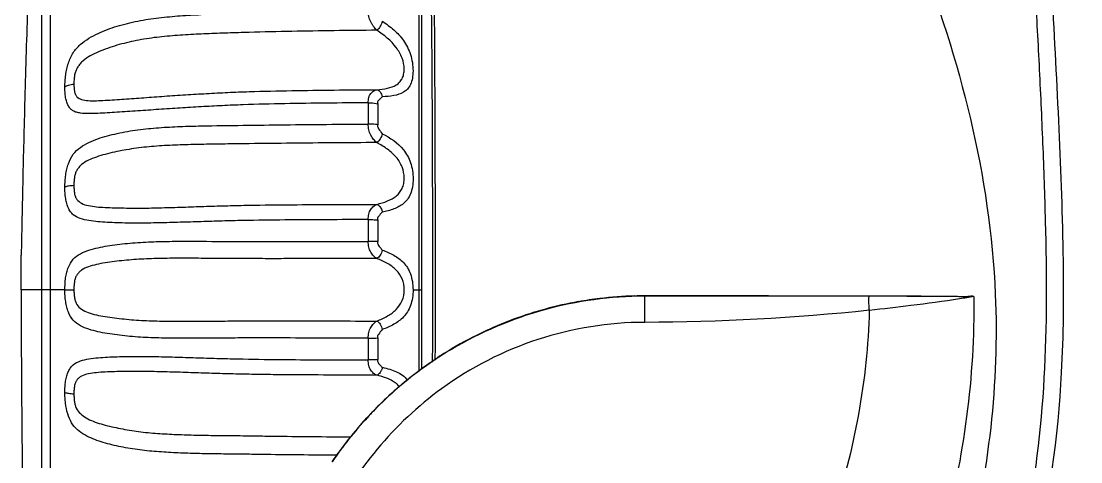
# Model space of a CAD drawing. Header units: millimetres. Extents: x 4086 to 8300, y 123 to 1549.
# Drawn here: x 7586.18 to 7607.21, y 1069.77 to 1078.51 of the extents above; entities that cross this region are included whole.
import ezdxf

# ---------------------------------------------------------------- set-up
doc = ezdxf.new("R2010")
doc.units = ezdxf.units.MM
doc.layers.add('00_COMPONENTS', color=7, linetype='Continuous')

msp = doc.modelspace()

# ---------------------------------------------------------------- linework, layer by layer
at = {"layer": '00_COMPONENTS', "color": 7, "linetype": 'Continuous'}
for p, q in [((7594.122, 1085.241), (7594.122, 1071.597)), ((7594.122, 1084.623), (7594.122, 1073.181)), ((7586.581, 1083.443), (7586.581, 1062.176)), ((7586.755, 1083.16), (7586.755, 1061.136)), ((7594.074, 1079.959), (7594.074, 1073.181)), ((7593.066, 1076.888), (7593.066, 1076.466)), ((7593.255, 1076.871), (7593.255, 1076.451)), ((7593.066, 1074.571), (7593.066, 1074.139)), ((7593.255, 1074.565), (7593.255, 1074.134)), ((7586.179, 1073.181), (7586.179, 1073.864)), ((7587.045, 1073.181), (7586.179, 1073.181)), ((7587.045, 1073.18), (7587.224, 1073.18)), ((7593.956, 1073.181), (7594.122, 1073.181)), ((7594.073, 1073.181), (7594.073, 1071.56)), ((7594.122, 1073.181), (7594.122, 1071.597)), ((7598.554, 1072.533), (7598.554, 1073.058)), ((7603.121, 1073.05), (7603.014, 1073.05)), ((7603.757, 1073.049), (7603.121, 1073.05)), ((7593.066, 1072.22), (7593.066, 1071.788)), ((7593.255, 1072.224), (7593.255, 1071.794))]:
    msp.add_line(p, q, dxfattribs=at)
for centre, radius, start, end in [((7598.554, 1065.548), 7.503, 90.0012, 120.7654), ((7598.547, 1065.576), 7.482, 96.7971, 100.0414), ((7598.549, 1065.553), 7.506, 91.5053, 96.7962), ((7598.548, 1065.585), 7.473, 89.9599, 91.5038), ((7597.183, -1456.004), 2529.063, 89.831716, 89.968954), ((7598.548, 1065.567), 7.491, 105.1804, 108.2934), ((7598.55, 1065.558), 7.501, 100.0439, 105.1795), ((7598.552, 1065.555), 7.504, 108.2952, 113.6146), ((7598.546, 1065.57), 7.487, 113.6162, 116.3077), ((7598.558, 1065.546), 7.514, 116.3101, 122.0585), ((7598.556, 1065.545), 7.507, 120.7646, 124.105), ((7598.557, 1065.544), 7.508, 124.1067, 129.461), ((7598.535, 1065.582), 7.469, 124.1325, 124.7935), ((7598.525, 1065.597), 7.45, 123.5086, 124.1325), ((7598.543, 1065.57), 7.486, 122.0596, 123.621), ((7598.571, 1065.532), 7.53, 126.382, 134.5517), ((7598.55, 1065.56), 7.495, 124.794, 126.381), ((7598.556, 1065.545), 7.507, 129.4634, 134.5405), ((7598.525, 1065.58), 7.464, 134.5606, 135.7718), ((7598.54, 1065.566), 7.484, 135.7723, 137.3455), ((7598.555, 1065.547), 7.505, 134.542, 137.1702), ((7598.561, 1065.546), 7.513, 137.3474, 145.8136), ((7598.56, 1065.543), 7.511, 137.1762, 145.7846)]:
    msp.add_arc(centre, radius, start, end, dxfattribs=at)
for centre, major_axis, ratio, start_param, end_param in [((7594.147, 1073.138), (0.007, 11.5), 0.017455, 4.590979, 5.604751), ((7598.554, 1064.276), (5.692, -6.643), 0.735237, 2.864992, 2.867203)]:
    msp.add_ellipse(centre, major_axis=major_axis, ratio=ratio, start_param=start_param, end_param=end_param, dxfattribs=at)
for points, knots in [([(7594.625, 1091.68), (7595.142, 1091.668), (7595.955, 1091.311), (7596.911, 1090.6), (7598.029, 1089.568), (7599.43, 1087.93), (7601.692, 1084.697), (7604.269, 1079.876), (7605.411, 1075.429), (7605.513, 1073.094)], [0, 0, 0, 0, 0.069069, 0.111896, 0.160283, 0.271853, 0.399549, 0.687413, 1, 1, 1, 1]), ([(7603.964, 1062.84), (7604.436, 1063.69), (7605.3, 1065.478), (7606.183, 1068.371), (7606.55, 1071.435), (7606.534, 1074.019), (7606.461, 1076.088), (7606.389, 1077.64), (7606.305, 1079.19), (7606.234, 1080.482), (7606.176, 1081.516), (7606.145, 1082.291), (7606.11, 1083.067), (7606.054, 1083.841), (7606.068, 1084.617), (7606.285, 1085.6), (7607.051, 1086.59), (7608.284, 1087.297), (7609.647, 1087.632), (7611.054, 1087.694), (7612.483, 1087.674), (7613.935, 1087.68), (7615.904, 1087.679), (7619.41, 1087.68), (7624.47, 1087.68), (7628.535, 1087.678), (7630.579, 1087.678)], [0, 0, 0, 0, 0.060577, 0.123404, 0.18756, 0.252068, 0.284333, 0.316594, 0.348851, 0.381105, 0.397233, 0.413364, 0.429489, 0.44561, 0.461765, 0.477698, 0.507592, 0.53629, 0.565003, 0.594177, 0.623897, 0.654095, 0.684662, 0.746619, 0.872585, 1, 1, 1, 1]), ([(7606.797, 1085.772), (7606.699, 1085.611), (7606.529, 1085.245), (7606.417, 1084.647), (7606.387, 1084.052), (7606.441, 1083.317), (7606.467, 1082.442), (7606.542, 1080.961), (7606.641, 1078.938), (7606.78, 1076.392), (7606.873, 1073.889), (7606.854, 1070.995), (7606.579, 1068.974), (7606.272, 1067.726)], [0, 0, 0, 0, 0.031051, 0.065924, 0.099843, 0.129283, 0.187521, 0.244484, 0.3742, 0.522004, 0.665705, 0.787757, 1, 1, 1, 1]), ([(7594.398, 1071.804), (7594.404, 1074.363), (7594.392, 1078.875), (7594.344, 1083.387), (7594.293, 1085.338)], [0, 0, 0, 0, 0.567296, 1, 1, 1, 1]), ([(7586.507, 1083.563), (7586.506, 1083.555), (7586.506, 1083.524), (7586.501, 1083.456), (7586.495, 1083.342), (7586.487, 1083.184), (7586.477, 1082.984), (7586.459, 1082.636), (7586.434, 1082.111), (7586.401, 1081.386), (7586.368, 1080.557), (7586.334, 1079.656), (7586.291, 1078.413), (7586.256, 1077.194), (7586.226, 1076.048), (7586.209, 1075.322), (7586.196, 1074.728), (7586.187, 1074.288), (7586.183, 1074.017), (7586.179, 1073.895), (7586.179, 1073.864)], [0, 0, 0, 0, 0.002365, 0.009479, 0.021253, 0.037573, 0.058326, 0.083335, 0.145192, 0.220874, 0.307492, 0.401697, 0.499763, 0.691966, 0.778579, 0.854308, 0.91629, 0.962233, 0.990469, 1, 1, 1, 1]), ([(7587.045, 1077.205), (7587.045, 1077.224), (7587.047, 1077.263), (7587.051, 1077.341), (7587.06, 1077.441), (7587.081, 1077.559), (7587.115, 1077.672), (7587.156, 1077.781), (7587.224, 1077.913), (7587.346, 1078.05), (7587.519, 1078.17), (7587.701, 1078.266), (7587.889, 1078.344), (7588.151, 1078.431), (7588.492, 1078.517), (7588.911, 1078.577), (7589.332, 1078.616), (7589.889, 1078.647), (7590.583, 1078.669), (7591.413, 1078.689), (7592.24, 1078.704), (7592.791, 1078.71), (7593.066, 1078.713)], [0, 0, 0, 0, 0.008449, 0.017113, 0.034939, 0.052775, 0.070272, 0.087582, 0.104381, 0.136382, 0.167611, 0.197883, 0.227664, 0.258001, 0.320731, 0.383673, 0.446215, 0.508406, 0.632014, 0.754983, 0.877615, 1, 1, 1, 1]), ([(7593.235, 1078.326), (7593.213, 1078.349), (7593.181, 1078.388), (7593.144, 1078.445), (7593.104, 1078.509), (7593.08, 1078.582), (7593.067, 1078.657), (7593.068, 1078.695), (7593.066, 1078.713)], [0, 0, 0, 0, 0.222791, 0.345426, 0.473652, 0.738927, 0.871759, 1, 1, 1, 1]), ([(7593.344, 1078.506), (7593.338, 1078.471), (7593.31, 1078.404), (7593.264, 1078.347), (7593.235, 1078.326)], [0, 0, 0, 0, 0.506061, 1, 1, 1, 1]), ([(7593.344, 1078.506), (7593.425, 1078.454), (7593.58, 1078.341), (7593.783, 1078.124), (7593.897, 1077.894), (7593.946, 1077.686), (7593.96, 1077.527), (7593.948, 1077.38), (7593.913, 1077.255), (7593.85, 1077.158), (7593.741, 1077.071), (7593.566, 1077.023), (7593.422, 1077.011), (7593.345, 1077.006)], [0, 0, 0, 0, 0.135708, 0.268251, 0.413893, 0.491528, 0.567615, 0.637476, 0.698264, 0.749722, 0.796624, 0.890784, 1, 1, 1, 1]), ([(7593.235, 1078.326), (7592.954, 1078.324), (7592.391, 1078.319), (7591.547, 1078.305), (7590.843, 1078.288), (7590.28, 1078.272), (7589.859, 1078.257), (7589.44, 1078.238), (7589.025, 1078.206), (7588.617, 1078.156), (7588.223, 1078.073), (7587.908, 1077.978), (7587.673, 1077.884), (7587.512, 1077.803), (7587.396, 1077.716), (7587.324, 1077.633), (7587.282, 1077.567), (7587.251, 1077.498), (7587.235, 1077.422), (7587.228, 1077.355), (7587.226, 1077.3), (7587.224, 1077.273), (7587.224, 1077.26)], [0, 0, 0, 0, 0.131205, 0.262362, 0.393755, 0.45952, 0.525095, 0.590316, 0.655098, 0.7192, 0.781775, 0.842783, 0.872125, 0.900094, 0.926422, 0.939206, 0.951322, 0.962491, 0.974504, 0.987476, 0.993884, 1, 1, 1, 1]), ([(7593.235, 1077.147), (7593.308, 1077.153), (7593.441, 1077.168), (7593.599, 1077.219), (7593.692, 1077.293), (7593.744, 1077.366), (7593.774, 1077.456), (7593.788, 1077.596), (7593.749, 1077.784), (7593.583, 1078.071), (7593.38, 1078.232), (7593.235, 1078.326)], [0, 0, 0, 0, 0.125172, 0.229687, 0.278404, 0.327745, 0.381001, 0.43922, 0.567412, 0.704073, 1, 1, 1, 1]), ([(7587.045, 1077.205), (7587.067, 1077.221), (7587.127, 1077.245), (7587.189, 1077.256), (7587.224, 1077.26)], [0, 0, 0, 0, 0.429688, 1, 1, 1, 1]), ([(7593.066, 1076.888), (7592.791, 1076.887), (7592.24, 1076.882), (7591.413, 1076.87), (7590.722, 1076.855), (7590.168, 1076.831), (7589.75, 1076.809), (7589.332, 1076.784), (7588.912, 1076.756), (7588.563, 1076.731), (7588.286, 1076.712), (7588.085, 1076.699), (7587.891, 1076.687), (7587.704, 1076.678), (7587.526, 1076.673), (7587.383, 1076.676), (7587.278, 1076.697), (7587.21, 1076.724), (7587.154, 1076.768), (7587.111, 1076.828), (7587.08, 1076.905), (7587.059, 1076.996), (7587.049, 1077.079), (7587.046, 1077.15), (7587.046, 1077.187), (7587.045, 1077.205)], [0, 0, 0, 0, 0.129088, 0.258404, 0.388121, 0.453204, 0.518531, 0.584128, 0.649963, 0.715739, 0.748253, 0.779979, 0.810387, 0.839465, 0.867617, 0.894237, 0.906324, 0.917506, 0.928188, 0.939333, 0.951922, 0.966562, 0.982853, 0.99133, 1, 1, 1, 1]), ([(7587.224, 1077.26), (7587.223, 1077.247), (7587.227, 1077.221), (7587.229, 1077.172), (7587.234, 1077.115), (7587.25, 1077.055), (7587.292, 1076.991), (7587.385, 1076.944), (7587.519, 1076.928), (7587.676, 1076.928), (7587.913, 1076.94), (7588.227, 1076.964), (7588.62, 1076.989), (7589.026, 1077.02), (7589.44, 1077.047), (7589.859, 1077.072), (7590.28, 1077.094), (7590.843, 1077.116), (7591.547, 1077.13), (7592.391, 1077.142), (7592.954, 1077.145), (7593.235, 1077.147)], [0, 0, 0, 0, 0.006283, 0.012481, 0.023789, 0.033477, 0.04207, 0.059684, 0.081335, 0.106923, 0.134993, 0.19524, 0.258529, 0.324252, 0.391016, 0.458337, 0.526014, 0.593862, 0.729408, 0.864679, 1, 1, 1, 1]), ([(7593.066, 1076.888), (7593.066, 1076.923), (7593.071, 1076.974), (7593.091, 1077.037), (7593.116, 1077.073), (7593.145, 1077.101), (7593.182, 1077.131), (7593.214, 1077.144), (7593.235, 1077.147)], [0, 0, 0, 0, 0.313896, 0.45284, 0.581938, 0.701755, 0.809817, 1, 1, 1, 1]), ([(7593.235, 1077.147), (7593.263, 1077.144), (7593.303, 1077.114), (7593.332, 1077.058), (7593.342, 1077.024), (7593.345, 1077.006)], [0, 0, 0, 0, 0.435952, 0.70662, 1, 1, 1, 1]), ([(7593.345, 1077.006), (7593.329, 1076.991), (7593.303, 1076.968), (7593.271, 1076.936), (7593.252, 1076.911), (7593.252, 1076.888), (7593.254, 1076.877), (7593.255, 1076.871)], [0, 0, 0, 0, 0.378534, 0.605142, 0.793275, 0.893517, 1, 1, 1, 1]), ([(7593.066, 1076.888), (7593.083, 1076.888), (7593.146, 1076.887), (7593.21, 1076.88), (7593.255, 1076.87)], [0, 0, 0, 0, 0.266211, 1, 1, 1, 1]), ([(7587.045, 1075.218), (7587.045, 1075.238), (7587.047, 1075.277), (7587.051, 1075.356), (7587.06, 1075.455), (7587.08, 1075.571), (7587.124, 1075.711), (7587.198, 1075.871), (7587.348, 1076.011), (7587.521, 1076.105), (7587.702, 1076.178), (7587.89, 1076.235), (7588.153, 1076.298), (7588.494, 1076.358), (7588.912, 1076.397), (7589.332, 1076.419), (7589.889, 1076.434), (7590.583, 1076.442), (7591.413, 1076.452), (7592.24, 1076.461), (7592.791, 1076.464), (7593.066, 1076.466)], [0, 0, 0, 0, 0.008842, 0.017795, 0.035875, 0.053539, 0.070431, 0.102077, 0.131713, 0.161277, 0.190497, 0.219658, 0.249653, 0.312275, 0.375654, 0.438864, 0.501818, 0.627046, 0.751663, 0.875952, 1, 1, 1, 1]), ([(7593.255, 1076.451), (7593.241, 1076.453), (7593.179, 1076.463), (7593.115, 1076.467), (7593.066, 1076.466)], [0, 0, 0, 0, 0.22235, 1, 1, 1, 1]), ([(7593.235, 1076.099), (7593.212, 1076.117), (7593.181, 1076.151), (7593.143, 1076.203), (7593.104, 1076.262), (7593.08, 1076.334), (7593.067, 1076.409), (7593.068, 1076.447), (7593.066, 1076.466)], [0, 0, 0, 0, 0.211178, 0.329966, 0.456185, 0.723786, 0.862486, 1, 1, 1, 1]), ([(7593.255, 1076.451), (7593.254, 1076.444), (7593.252, 1076.43), (7593.254, 1076.403), (7593.286, 1076.349), (7593.319, 1076.307), (7593.344, 1076.275)], [0, 0, 0, 0, 0.099639, 0.204982, 0.402721, 1, 1, 1, 1]), ([(7593.344, 1076.275), (7593.338, 1076.239), (7593.312, 1076.172), (7593.264, 1076.116), (7593.235, 1076.099)], [0, 0, 0, 0, 0.524231, 1, 1, 1, 1]), ([(7593.344, 1076.275), (7593.501, 1076.194), (7593.741, 1076.039), (7593.899, 1075.743), (7593.947, 1075.542), (7593.961, 1075.381), (7593.948, 1075.225), (7593.912, 1075.086), (7593.85, 1074.972), (7593.745, 1074.86), (7593.571, 1074.773), (7593.423, 1074.735), (7593.345, 1074.717)], [0, 0, 0, 0, 0.246625, 0.381991, 0.457451, 0.53432, 0.607969, 0.674907, 0.733519, 0.786596, 0.88786, 1, 1, 1, 1]), ([(7593.235, 1076.099), (7592.954, 1076.097), (7592.391, 1076.095), (7591.547, 1076.086), (7590.843, 1076.078), (7590.28, 1076.071), (7589.859, 1076.065), (7589.44, 1076.057), (7589.026, 1076.04), (7588.618, 1076.01), (7588.287, 1075.962), (7588.032, 1075.911), (7587.848, 1075.868), (7587.674, 1075.816), (7587.514, 1075.754), (7587.396, 1075.683), (7587.324, 1075.609), (7587.281, 1075.55), (7587.25, 1075.484), (7587.235, 1075.409), (7587.228, 1075.342), (7587.226, 1075.287), (7587.224, 1075.259), (7587.224, 1075.245)], [0, 0, 0, 0, 0.132326, 0.264594, 0.397084, 0.46339, 0.529492, 0.595207, 0.660401, 0.724731, 0.78712, 0.817569, 0.847349, 0.875986, 0.902957, 0.927907, 0.939894, 0.951306, 0.962049, 0.973918, 0.987035, 0.993629, 1, 1, 1, 1]), ([(7593.235, 1074.874), (7593.309, 1074.891), (7593.445, 1074.929), (7593.601, 1075.012), (7593.692, 1075.105), (7593.744, 1075.19), (7593.774, 1075.288), (7593.787, 1075.433), (7593.752, 1075.621), (7593.651, 1075.784), (7593.544, 1075.894), (7593.417, 1075.996), (7593.31, 1076.059), (7593.235, 1076.099)], [0, 0, 0, 0, 0.128559, 0.240357, 0.294324, 0.349206, 0.407175, 0.468318, 0.595507, 0.723873, 0.789238, 0.855803, 1, 1, 1, 1]), ([(7587.224, 1075.245), (7587.189, 1075.243), (7587.129, 1075.238), (7587.069, 1075.227), (7587.045, 1075.218)], [0, 0, 0, 0, 0.583898, 1, 1, 1, 1]), ([(7593.066, 1074.571), (7592.791, 1074.571), (7592.24, 1074.569), (7591.413, 1074.564), (7590.722, 1074.557), (7590.168, 1074.543), (7589.75, 1074.53), (7589.332, 1074.517), (7588.912, 1074.506), (7588.563, 1074.499), (7588.286, 1074.502), (7588.085, 1074.507), (7587.891, 1074.514), (7587.704, 1074.527), (7587.524, 1074.549), (7587.355, 1074.583), (7587.227, 1074.646), (7587.153, 1074.727), (7587.111, 1074.803), (7587.081, 1074.892), (7587.06, 1074.993), (7587.05, 1075.084), (7587.046, 1075.16), (7587.046, 1075.199), (7587.045, 1075.218)], [0, 0, 0, 0, 0.127565, 0.25535, 0.38351, 0.44779, 0.512288, 0.577026, 0.641965, 0.706816, 0.738875, 0.770171, 0.800193, 0.828971, 0.857002, 0.884001, 0.908918, 0.921238, 0.934318, 0.948748, 0.964821, 0.982133, 0.991015, 1, 1, 1, 1]), ([(7587.224, 1075.245), (7587.224, 1075.239), (7587.225, 1075.225), (7587.227, 1075.198), (7587.229, 1075.152), (7587.234, 1075.091), (7587.25, 1075.025), (7587.291, 1074.951), (7587.381, 1074.884), (7587.518, 1074.844), (7587.675, 1074.823), (7587.849, 1074.811), (7588.032, 1074.805), (7588.289, 1074.8), (7588.62, 1074.797), (7589.026, 1074.808), (7589.44, 1074.821), (7589.859, 1074.835), (7590.28, 1074.848), (7590.843, 1074.861), (7591.828, 1074.869), (7592.673, 1074.873), (7593.235, 1074.874)], [0, 0, 0, 0, 0.003185, 0.006559, 0.013086, 0.025135, 0.035782, 0.045487, 0.064876, 0.087275, 0.112998, 0.140945, 0.170367, 0.200715, 0.26348, 0.328653, 0.394898, 0.461731, 0.528943, 0.596349, 0.731051, 1, 1, 1, 1]), ([(7593.066, 1074.571), (7593.066, 1074.608), (7593.071, 1074.663), (7593.091, 1074.731), (7593.116, 1074.772), (7593.145, 1074.807), (7593.181, 1074.844), (7593.213, 1074.865), (7593.235, 1074.874)], [0, 0, 0, 0, 0.303608, 0.44328, 0.57434, 0.696596, 0.807784, 1, 1, 1, 1]), ([(7593.235, 1074.874), (7593.249, 1074.87), (7593.284, 1074.851), (7593.324, 1074.796), (7593.34, 1074.745), (7593.345, 1074.717)], [0, 0, 0, 0, 0.208202, 0.580834, 1, 1, 1, 1]), ([(7593.345, 1074.717), (7593.319, 1074.69), (7593.285, 1074.654), (7593.252, 1074.607), (7593.252, 1074.583), (7593.254, 1074.571), (7593.255, 1074.565)], [0, 0, 0, 0, 0.614027, 0.804173, 0.900392, 1, 1, 1, 1]), ([(7593.066, 1074.571), (7593.083, 1074.571), (7593.146, 1074.571), (7593.209, 1074.568), (7593.255, 1074.564)], [0, 0, 0, 0, 0.267394, 1, 1, 1, 1]), ([(7587.045, 1073.181), (7587.045, 1073.2), (7587.047, 1073.24), (7587.051, 1073.319), (7587.059, 1073.414), (7587.08, 1073.524), (7587.123, 1073.652), (7587.199, 1073.793), (7587.351, 1073.904), (7587.523, 1073.968), (7587.704, 1074.016), (7587.891, 1074.051), (7588.154, 1074.089), (7588.496, 1074.121), (7588.913, 1074.137), (7589.332, 1074.143), (7589.89, 1074.141), (7590.583, 1074.135), (7591.413, 1074.135), (7592.24, 1074.138), (7592.791, 1074.138), (7593.066, 1074.139)], [0, 0, 0, 0, 0.009028, 0.018062, 0.035963, 0.053032, 0.068929, 0.097574, 0.124738, 0.152847, 0.181283, 0.210067, 0.239938, 0.302793, 0.366828, 0.430856, 0.494687, 0.621702, 0.748102, 0.874172, 1, 1, 1, 1]), ([(7593.255, 1074.134), (7593.241, 1074.135), (7593.178, 1074.138), (7593.115, 1074.139), (7593.066, 1074.139)], [0, 0, 0, 0, 0.220554, 1, 1, 1, 1]), ([(7593.235, 1073.799), (7593.212, 1073.813), (7593.181, 1073.841), (7593.143, 1073.886), (7593.103, 1073.94), (7593.08, 1074.008), (7593.067, 1074.081), (7593.068, 1074.12), (7593.066, 1074.139)], [0, 0, 0, 0, 0.201344, 0.316461, 0.4406, 0.709404, 0.853468, 1, 1, 1, 1]), ([(7593.255, 1074.134), (7593.254, 1074.127), (7593.252, 1074.113), (7593.254, 1074.086), (7593.272, 1074.055), (7593.304, 1074.015), (7593.329, 1073.986), (7593.344, 1073.968)], [0, 0, 0, 0, 0.107638, 0.217952, 0.414919, 0.636697, 1, 1, 1, 1]), ([(7593.344, 1073.968), (7593.338, 1073.932), (7593.314, 1073.866), (7593.264, 1073.812), (7593.235, 1073.8)], [0, 0, 0, 0, 0.540177, 1, 1, 1, 1]), ([(7593.344, 1073.968), (7593.424, 1073.939), (7593.575, 1073.874), (7593.746, 1073.752), (7593.849, 1073.617), (7593.91, 1073.49), (7593.947, 1073.341), (7593.956, 1073.235), (7593.956, 1073.181)], [0, 0, 0, 0, 0.235852, 0.457158, 0.575719, 0.705029, 0.848337, 1, 1, 1, 1]), ([(7593.235, 1073.799), (7592.954, 1073.799), (7592.391, 1073.799), (7591.688, 1073.797), (7591.125, 1073.796), (7590.703, 1073.797), (7590.28, 1073.799), (7589.859, 1073.802), (7589.44, 1073.805), (7589.026, 1073.804), (7588.619, 1073.793), (7588.288, 1073.769), (7588.032, 1073.74), (7587.848, 1073.715), (7587.675, 1073.683), (7587.515, 1073.642), (7587.397, 1073.587), (7587.324, 1073.526), (7587.281, 1073.474), (7587.25, 1073.413), (7587.235, 1073.341), (7587.228, 1073.276), (7587.226, 1073.221), (7587.224, 1073.194), (7587.224, 1073.18)], [0, 0, 0, 0, 0.133453, 0.266844, 0.333589, 0.400455, 0.467322, 0.533984, 0.600244, 0.665935, 0.730633, 0.793079, 0.823384, 0.852876, 0.881018, 0.907178, 0.930789, 0.941889, 0.952429, 0.962525, 0.973969, 0.986909, 0.993529, 1, 1, 1, 1]), ([(7593.235, 1072.559), (7593.31, 1072.588), (7593.448, 1072.649), (7593.63, 1072.779), (7593.754, 1072.961), (7593.794, 1073.179), (7593.754, 1073.397), (7593.631, 1073.58), (7593.448, 1073.71), (7593.31, 1073.771), (7593.235, 1073.8)], [0, 0, 0, 0, 0.135432, 0.256859, 0.375785, 0.500011, 0.624126, 0.743092, 0.864508, 1, 1, 1, 1]), ([(7586.179, 1073.181), (7586.179, 1071.878), (7586.191, 1069.554), (7586.264, 1066.454), (7586.382, 1064.087), (7586.506, 1062.743), (7586.581, 1062.176)], [0, 0, 0, 0, 0.354694, 0.632755, 0.844414, 1, 1, 1, 1]), ([(7593.066, 1072.22), (7592.791, 1072.221), (7592.24, 1072.222), (7591.413, 1072.223), (7590.722, 1072.225), (7590.168, 1072.221), (7589.75, 1072.217), (7589.332, 1072.217), (7588.912, 1072.222), (7588.495, 1072.238), (7588.153, 1072.272), (7587.89, 1072.309), (7587.703, 1072.344), (7587.522, 1072.392), (7587.351, 1072.457), (7587.199, 1072.568), (7587.12, 1072.709), (7587.081, 1072.838), (7587.06, 1072.947), (7587.05, 1073.043), (7587.046, 1073.121), (7587.046, 1073.161), (7587.045, 1073.181)], [0, 0, 0, 0, 0.125839, 0.251891, 0.378305, 0.441697, 0.505295, 0.569127, 0.633174, 0.697201, 0.759989, 0.789884, 0.818713, 0.84713, 0.875174, 0.902381, 0.931039, 0.946959, 0.964037, 0.981897, 0.990942, 1, 1, 1, 1]), ([(7587.224, 1073.18), (7587.224, 1073.173), (7587.225, 1073.159), (7587.227, 1073.131), (7587.229, 1073.084), (7587.235, 1073.02), (7587.251, 1072.948), (7587.291, 1072.866), (7587.378, 1072.783), (7587.515, 1072.72), (7587.674, 1072.677), (7587.848, 1072.645), (7588.032, 1072.62), (7588.288, 1072.592), (7588.619, 1072.566), (7589.026, 1072.557), (7589.44, 1072.554), (7589.859, 1072.556), (7590.28, 1072.561), (7590.843, 1072.564), (7591.547, 1072.562), (7592.391, 1072.561), (7592.954, 1072.56), (7593.235, 1072.559)], [0, 0, 0, 0, 0.003211, 0.006659, 0.013341, 0.025811, 0.037149, 0.047796, 0.069032, 0.092557, 0.118817, 0.146972, 0.176426, 0.206722, 0.269195, 0.333884, 0.399596, 0.465886, 0.532558, 0.599434, 0.733102, 0.866522, 1, 1, 1, 1]), ([(7593.956, 1073.181), (7593.956, 1073.126), (7593.948, 1073.02), (7593.911, 1072.871), (7593.85, 1072.742), (7593.747, 1072.607), (7593.575, 1072.485), (7593.424, 1072.421), (7593.345, 1072.391)], [0, 0, 0, 0, 0.151622, 0.29509, 0.424784, 0.543406, 0.764431, 1, 1, 1, 1]), ([(7605.513, 1073.094), (7605.589, 1071.335), (7605.189, 1067.853), (7603.539, 1063.921), (7601.892, 1061.169), (7600.269, 1058.868), (7598.917, 1057.335), (7597.957, 1056.476)], [0, 0, 0, 0, 0.281489, 0.549916, 0.675703, 0.793914, 1, 1, 1, 1]), ([(7605.086, 1073.046), (7605.107, 1071.459), (7604.653, 1068.157), (7602.787, 1063.624), (7600.446, 1059.729), (7598.758, 1057.439), (7597.958, 1056.474)], [0, 0, 0, 0, 0.259217, 0.536131, 0.795257, 1, 1, 1, 1]), ([(7603.014, 1072.772), (7603.011, 1072.807), (7603.006, 1072.87), (7603.001, 1072.962), (7603.005, 1073.008), (7603.006, 1073.049), (7603.014, 1073.05)], [0, 0, 0, 0, 0.376918, 0.699536, 0.916419, 1, 1, 1, 1]), ([(7604.611, 1073.048), (7604.543, 1073.048), (7604.258, 1073.049), (7603.974, 1073.049), (7603.757, 1073.049)], [0, 0, 0, 0, 0.23968, 1, 1, 1, 1]), ([(7605.086, 1073.046), (7604.992, 1073.029), (7604.577, 1072.96), (7604.16, 1072.906), (7603.838, 1072.866)], [0, 0, 0, 0, 0.227105, 1, 1, 1, 1]), ([(7605.086, 1073.046), (7605.048, 1073.055), (7604.968, 1073.041), (7604.85, 1073.036), (7604.731, 1073.048), (7604.651, 1073.048), (7604.611, 1073.048)], [0, 0, 0, 0, 0.246424, 0.495852, 0.746759, 1, 1, 1, 1]), ([(7603.012, 1072.772), (7602.975, 1071.388), (7602.439, 1068.556), (7600.651, 1064.843), (7598.476, 1061.769), (7596.926, 1060.056), (7596.173, 1059.323)], [0, 0, 0, 0, 0.26928, 0.551567, 0.795656, 1, 1, 1, 1]), ([(7593.066, 1072.22), (7593.066, 1072.258), (7593.072, 1072.315), (7593.092, 1072.386), (7593.117, 1072.432), (7593.145, 1072.472), (7593.182, 1072.517), (7593.213, 1072.545), (7593.235, 1072.559)], [0, 0, 0, 0, 0.290494, 0.429136, 0.561066, 0.685492, 0.800312, 1, 1, 1, 1]), ([(7593.235, 1072.559), (7593.264, 1072.547), (7593.314, 1072.493), (7593.338, 1072.427), (7593.345, 1072.391)], [0, 0, 0, 0, 0.459857, 1, 1, 1, 1]), ([(7593.345, 1072.391), (7593.319, 1072.359), (7593.286, 1072.319), (7593.252, 1072.267), (7593.252, 1072.242), (7593.254, 1072.23), (7593.255, 1072.224)], [0, 0, 0, 0, 0.624572, 0.815027, 0.906752, 1, 1, 1, 1]), ([(7598.554, 1072.533), (7597.838, 1072.532), (7596.399, 1072.304), (7595.103, 1071.638), (7594.524, 1071.218)], [0, 0, 0, 0, 0.500172, 1, 1, 1, 1]), ([(7593.066, 1072.22), (7593.083, 1072.22), (7593.146, 1072.22), (7593.209, 1072.222), (7593.255, 1072.224)], [0, 0, 0, 0, 0.267495, 1, 1, 1, 1]), ([(7587.045, 1071.143), (7587.045, 1071.162), (7587.047, 1071.201), (7587.05, 1071.276), (7587.059, 1071.367), (7587.079, 1071.469), (7587.113, 1071.557), (7587.155, 1071.633), (7587.227, 1071.714), (7587.356, 1071.777), (7587.525, 1071.811), (7587.705, 1071.833), (7587.891, 1071.846), (7588.085, 1071.853), (7588.287, 1071.858), (7588.564, 1071.86), (7588.913, 1071.854), (7589.332, 1071.843), (7589.751, 1071.829), (7590.168, 1071.816), (7590.722, 1071.803), (7591.413, 1071.794), (7592.24, 1071.79), (7592.791, 1071.788), (7593.066, 1071.788)], [0, 0, 0, 0, 0.00899, 0.017873, 0.035137, 0.051179, 0.065704, 0.078808, 0.091034, 0.115891, 0.14298, 0.171032, 0.199752, 0.229746, 0.261076, 0.293177, 0.358033, 0.422957, 0.487696, 0.552208, 0.616497, 0.744644, 0.872445, 1, 1, 1, 1]), ([(7593.255, 1071.794), (7593.241, 1071.793), (7593.178, 1071.789), (7593.115, 1071.788), (7593.066, 1071.788)], [0, 0, 0, 0, 0.220741, 1, 1, 1, 1]), ([(7593.235, 1071.485), (7593.213, 1071.493), (7593.18, 1071.514), (7593.143, 1071.551), (7593.103, 1071.598), (7593.079, 1071.662), (7593.067, 1071.731), (7593.068, 1071.769), (7593.066, 1071.788)], [0, 0, 0, 0, 0.194584, 0.30631, 0.428196, 0.696336, 0.844921, 1, 1, 1, 1]), ([(7593.255, 1071.794), (7593.254, 1071.787), (7593.252, 1071.773), (7593.254, 1071.746), (7593.272, 1071.718), (7593.304, 1071.683), (7593.329, 1071.657), (7593.344, 1071.642)], [0, 0, 0, 0, 0.114796, 0.22956, 0.425686, 0.643739, 1, 1, 1, 1]), ([(7593.235, 1071.485), (7592.954, 1071.485), (7592.391, 1071.488), (7591.688, 1071.491), (7591.125, 1071.496), (7590.703, 1071.502), (7590.28, 1071.512), (7589.859, 1071.524), (7589.44, 1071.539), (7589.026, 1071.552), (7588.62, 1071.561), (7588.289, 1071.561), (7588.032, 1071.555), (7587.849, 1071.549), (7587.676, 1071.537), (7587.518, 1071.518), (7587.399, 1071.482), (7587.324, 1071.434), (7587.281, 1071.391), (7587.25, 1071.336), (7587.235, 1071.27), (7587.228, 1071.208), (7587.226, 1071.155), (7587.224, 1071.128), (7587.224, 1071.115)], [0, 0, 0, 0, 0.134475, 0.268888, 0.336147, 0.403532, 0.470927, 0.538125, 0.604929, 0.671153, 0.73633, 0.799081, 0.829438, 0.858884, 0.886819, 0.912474, 0.934948, 0.94515, 0.954705, 0.963952, 0.974687, 0.987118, 0.993594, 1, 1, 1, 1]), ([(7593.344, 1071.642), (7593.348, 1071.633), (7593.342, 1071.613), (7593.332, 1071.588), (7593.32, 1071.563), (7593.302, 1071.534), (7593.277, 1071.503), (7593.249, 1071.488), (7593.235, 1071.485)], [0, 0, 0, 0, 0.137522, 0.278747, 0.417393, 0.550223, 0.78896, 1, 1, 1, 1]), ([(7593.344, 1071.642), (7593.396, 1071.63), (7593.491, 1071.606), (7593.627, 1071.558), (7593.75, 1071.491), (7593.816, 1071.424), (7593.844, 1071.386)], [0, 0, 0, 0, 0.274155, 0.516326, 0.753526, 1, 1, 1, 1]), ([(7593.687, 1071.255), (7593.662, 1071.286), (7593.588, 1071.356), (7593.432, 1071.433), (7593.304, 1071.469), (7593.235, 1071.485)], [0, 0, 0, 0, 0.229128, 0.587848, 1, 1, 1, 1]), ([(7592.446, 1069.897), (7592.196, 1069.899), (7591.696, 1069.903), (7591.071, 1069.911), (7590.57, 1069.918), (7590.193, 1069.922), (7589.815, 1069.927), (7589.436, 1069.937), (7589.055, 1069.955), (7588.675, 1069.982), (7588.36, 1070.024), (7588.115, 1070.072), (7587.937, 1070.113), (7587.765, 1070.161), (7587.599, 1070.221), (7587.438, 1070.296), (7587.289, 1070.397), (7587.168, 1070.541), (7587.094, 1070.725), (7587.061, 1070.893), (7587.047, 1071.035), (7587.046, 1071.107), (7587.045, 1071.143)], [0, 0, 0, 0, 0.124096, 0.248465, 0.310797, 0.373239, 0.435865, 0.49872, 0.561815, 0.625129, 0.688309, 0.719399, 0.749619, 0.778951, 0.808011, 0.837438, 0.866943, 0.896927, 0.929261, 0.964199, 0.98215, 1, 1, 1, 1]), ([(7587.045, 1071.143), (7587.069, 1071.134), (7587.129, 1071.123), (7587.189, 1071.117), (7587.224, 1071.115)], [0, 0, 0, 0, 0.416249, 1, 1, 1, 1]), ([(7587.224, 1071.115), (7587.223, 1071.102), (7587.226, 1071.076), (7587.229, 1071.025), (7587.234, 1070.964), (7587.246, 1070.894), (7587.279, 1070.809), (7587.35, 1070.716), (7587.469, 1070.631), (7587.61, 1070.567), (7587.766, 1070.515), (7587.933, 1070.472), (7588.165, 1070.422), (7588.466, 1070.369), (7588.838, 1070.332), (7589.219, 1070.311), (7589.604, 1070.298), (7589.992, 1070.291), (7590.382, 1070.288), (7590.772, 1070.283), (7591.293, 1070.275), (7591.943, 1070.268), (7592.463, 1070.264), (7592.723, 1070.263)], [0, 0, 0, 0, 0.0066, 0.013329, 0.026073, 0.038003, 0.049491, 0.072382, 0.096753, 0.123274, 0.151509, 0.180891, 0.211119, 0.273137, 0.33707, 0.402262, 0.468043, 0.534257, 0.600759, 0.667414, 0.734056, 0.867047, 1, 1, 1, 1]), ([(7594.524, 1071.218), (7593.582, 1070.535), (7592.066, 1068.715), (7591.554, 1066.425), (7591.554, 1065.327)], [0, 0, 0, 0, 0.514597, 1, 1, 1, 1])]:
    msp.add_open_spline(points, degree=3, knots=knots, dxfattribs=at)
for points in [[(7603.014, 1073.05), (7601.527, 1073.051), (7600.04, 1073.051), (7598.554, 1073.051)], [(7603.838, 1072.866), (7603.563, 1072.832), (7603.289, 1072.799), (7603.013, 1072.77)], [(7603.013, 1072.772), (7601.532, 1072.619), (7600.042, 1072.533), (7598.554, 1072.533)]]:
    msp.add_open_spline(points, degree=3, dxfattribs=at)

doc.saveas('drawing.dxf')
